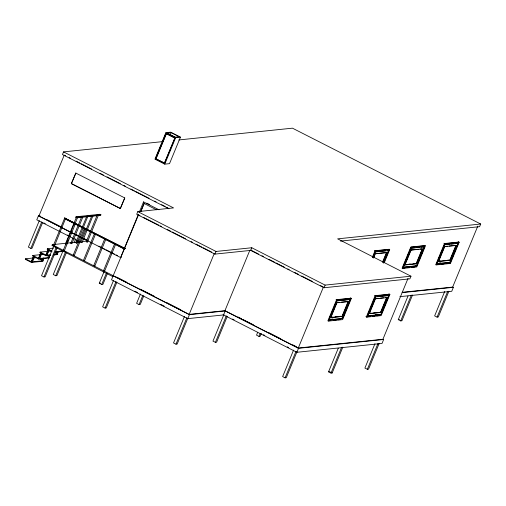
<?xml version="1.0" encoding="UTF-8"?>
<svg xmlns="http://www.w3.org/2000/svg" width="506" height="506" viewBox="0 0 506 506"><rect width="100%" height="100%" fill="white"/><g stroke="black" fill="none" stroke-linecap="round" stroke-linejoin="round"><path stroke-width="0.76" d="M75.388 223.968L74.312 223.507L63.389 250.015L63.832 250.337L64.458 250.476L75.362 223.892M65.464 218.832L54.616 245.467L54.123 245.385L53.554 244.999L64.521 218.478M54.616 245.467L54.186 245.144M76.4 217.257L65.476 243.765L66.046 244.145M74.515 224.892L77.469 217.725L77.171 217.466M81.422 217.422L70.796 243.215L71.365 243.595L71.865 243.683L82.788 217.175L82.219 216.796M71.865 243.683L70.796 243.215M87.785 216.517L76.944 243.158L76.45 243.07L75.875 242.69L86.507 216.897M84.154 228.516L85.223 228.984L74.3 255.492L73.8 255.403L73.231 255.024L84.281 228.503M76.956 243.127L75.875 242.69M92.87 215.992L82.029 242.627L81.529 242.538L80.96 242.159L91.883 215.651M82.029 242.627L80.96 242.159M97.981 215.309L98.272 215.569L87.348 242.077L86.849 241.988L86.279 241.609L97.203 215.101M87.348 242.077L86.279 241.609M95.495 234.215L84.565 260.723L83.926 260.577L83.496 260.255L94.426 233.747L95.318 234.019M84.565 260.723L83.996 260.343M105.767 239.408L94.837 265.947L94.198 265.802L93.768 265.479L104.691 238.971L105.052 239.015M94.837 265.947L93.768 265.479M104.685 239.003L105.76 239.439M115.602 244.455L114.533 243.981L103.603 270.489L104.034 270.811L104.672 270.957L115.602 244.455L115.172 244.132M104.672 270.957L103.603 270.489M162.318 141.655L63.541 151.889L62.453 154.539L168.96 208.776M39.98 215.682L38.412 215.847L36.774 219.819L80.41 242.045M38.899 216.094L64.268 155.102L65.672 155.816M39.323 220.61L28.393 247.111L30.841 248.357L32.03 248.237L42.662 222.444M36.268 257.68L25.521 258.794L25.3 259.325L31.41 262.437L42.928 261.241L43.149 260.71L39.753 258.983M30.841 248.357L41.764 221.849M44.332 254.259L32.814 255.454L32.593 255.985L38.703 259.097L49.455 257.978M31.372 261.482L32.346 261.83L34.528 256.529L32.106 261.855L31.372 261.482L33.56 256.181M31.612 261.457L33.523 256.82M31.41 262.437L31.631 261.906L43.149 260.71M51.625 250.919L40.107 252.108L39.885 252.639L45.995 255.751L50.606 255.277M41.587 253.215L39.398 258.515L38.665 258.142L40.853 252.842M38.665 258.142L40.815 253.481M38.703 259.097L38.924 258.566L48.949 257.522M41.821 253.19L39.639 258.49L38.905 258.117M75.742 173.039L124.761 197.928L120.39 208.529L71.371 183.64L75.862 173.027M71.371 183.64L75.571 173.735M43.529 258.136L42.434 260.786L41.701 260.413L42.517 258.427M42.757 258.402L41.701 260.413M53.541 248.13L47.4 248.769L47.178 249.3L52.067 251.786M42.675 260.761L43.763 258.111M46.931 255.15L49.12 249.85L46.691 255.176L45.957 254.803L48.386 249.471L46.47 254.113M45.995 255.751L46.217 255.22L50.037 254.828M80.846 241.716L52.263 244.676L51.941 245.473L112.819 276.618M124.666 249.256L64.3 218.51L64.521 217.985L125.361 248.674L64.521 217.985M64.774 218.465L64.996 217.934M49.816 255.081L49.234 257.048M55.59 246.966L53.756 246.03L41.517 275.719L43.965 276.965L56.204 247.276M57.096 247.877L45.154 276.839L43.965 276.965M58.114 251.45L57.02 254.101L56.286 253.727L57.108 251.741M57.26 254.082L58.348 251.425M55.021 252.646L57.735 254.031L57.52 254.562L53.674 254.954M75.849 217.308L76.064 216.777L99.91 214.304L100.89 214.803L100.669 215.335L76.823 217.801L75.849 217.308L76.444 217.245M62.814 251.368L53.275 274.499L55.723 275.745L56.912 275.625L66.463 252.45M76.823 217.801L77.045 217.27L100.89 214.803M67.424 242.083L68.31 239.933M70.973 233.487L71.858 231.337M55.723 275.745L65.571 251.849M74.293 242.355L75.773 238.775M99.695 214.835L99.91 214.304M120.27 208.542L124.761 197.928M107.354 273.594L102.927 284.34L101.738 284.461L99.29 283.215L104.015 271.754M101.738 284.461L106.462 273M165.898 132.661L154.969 159.169L164.747 164.146L169.516 163.653L180.446 137.145L170.667 132.167L165.898 132.661L175.677 137.638L180.446 137.145M155.557 158.454L158.22 151.99M158.814 150.554L161.775 143.369M162.369 141.927L163.255 139.776M163.849 138.334L165.329 134.741M155.873 158.808L166.36 133.635L174.899 137.986L164.526 163.147L155.873 158.808L164.526 163.147M155.987 158.795L166.36 133.635M63.541 151.889L173.558 207.909L137.79 211.616L136.696 214.272L214.923 254.107L250.691 250.4L324.036 287.75L409.879 278.85L410.973 276.2L337.628 238.851L480.7 224.025L479.606 226.675L340.468 241.096M170.199 134.824L171.104 132.642L179.181 136.753L175.24 137.164L167.157 133.046L171.104 132.642M39.139 216.068L120.605 257.554L138.271 214.601M139.378 212.008L143.552 201.888M113.148 275.821L111.51 279.799L187.783 318.641L223.551 314.934L225.189 310.956L189.421 314.662L113.148 275.821L138.511 214.829L139.915 215.543M140.75 211.457L144.052 203.45L156.493 209.788M140.87 211.445L144.166 203.437M113.565 280.337L102.636 306.845L105.084 308.091L106.273 307.964L116.905 282.171M164.406 163.16L174.899 137.986M105.084 308.091L116.007 281.583M164.747 164.146L175.677 137.638M140.459 294.011L136.62 303.322L139.061 304.568L140.257 304.441L143.799 295.846M139.061 304.568L142.901 295.251M184.462 316.44L173.533 342.948L175.98 344.194L177.17 344.067L187.802 318.274M175.98 344.194L186.904 317.686M214.297 253.424L189.168 314.39L52.263 244.676M187.783 318.641L189.421 314.662M214.923 254.107L216.018 251.457L251.786 247.75L325.13 285.099L410.973 276.2M188.934 314.416L224.936 310.684L249.768 250.445M250.691 250.4L251.786 247.75M224.702 310.709L298.527 348.305L383.656 339.482L382.017 343.46L296.889 352.284L223.064 314.688L223.892 314.599L212.969 341.107L215.417 342.353L226.34 315.845M227.238 316.44L216.606 342.227L215.417 342.353M257.706 332.29L256.523 335.155L258.971 336.401L260.16 336.275L261.343 333.41M258.971 336.401L260.147 333.536M293.569 350.082L282.645 376.59L285.087 377.83L286.282 377.71L296.908 351.917M285.087 377.83L296.016 351.322M296.889 352.284L298.527 348.305M324.036 287.75L325.13 285.099M351.36 298.407L337.053 299.887L328.318 321.095L342.625 319.609L351.36 298.407L350.386 297.907M329.273 319.153L329.861 317.736M330.152 317.034L331.025 314.909M331.607 313.499L334.523 306.427M335.105 305.017L335.978 302.892M332.025 313.979L330.57 317.515L342.012 316.332L348.134 301.487L341.265 302.196M332.606 312.569L336.686 302.67L339.741 302.354M342.258 316.452L348.375 301.608L336.933 302.797L330.81 317.641L342.258 316.452L340 316.237M342.581 318.603L350.449 299.514L337.097 300.899L329.229 319.982L342.581 318.603L341.607 318.103M372.435 257.092L375.06 250.729L389.367 249.249L383.877 262.563M372.669 257.636L375.433 250.919L389.74 249.439L384.351 262.519M373.188 256.757L374.358 253.93M373.143 257.586L375.477 251.931L388.829 250.546M373.611 257.238L375.066 253.708M373.561 258.073L375.313 253.829L386.755 252.646L382.675 262.538M342.815 347.16L332.183 372.954L330.994 373.074L328.546 371.828L338.293 348.191M330.994 373.074L341.62 347.287M382.726 261.71L386.508 252.519L375.832 253.626M383.339 263.145L388.583 250.426L387.628 250.521M366.837 317.104L375.578 295.896L389.886 294.41L381.144 315.617L366.837 317.104L365.857 316.604M368.381 313.745L367.501 315.87L380.86 314.485L388.722 295.396L381.663 296.13M368.672 313.043L370.999 307.382M371.581 305.972L374.497 298.901M374.788 298.198L375.37 296.782M369.962 311.405L369.089 313.524L380.531 312.335L386.654 297.49L385.123 297.648M370.544 309.988L374.914 299.388M386.894 297.617L375.452 298.806L369.329 313.65L380.778 312.461L386.894 297.617L386.16 297.243M403.421 266.479L409.835 250.932M410.126 250.223L410.998 248.104L415.002 247.687M409.961 252.121L404.718 264.84L416.16 263.658L422.276 248.813L419.993 249.047M374.952 343.707L364.908 368.064L367.356 369.31L368.545 369.184L379.177 343.391M367.356 369.31L377.982 343.517M298.04 348.058L382.928 339.26L408.057 278.294M416.729 265.928L424.597 246.839L411.245 248.225L403.377 267.313L416.729 265.928L415.749 265.429M412.542 294.985L401.909 320.779L400.72 320.899L398.273 319.659L408.019 296.016M400.72 320.899L411.353 295.112M459.163 242.247L444.856 243.728L436.115 264.935L450.422 263.449L459.163 242.247L458.189 241.748M437.658 261.577L436.786 263.702L450.138 262.317L458.006 243.228L455.526 243.487M437.949 260.875L443.781 246.732M444.072 246.03L444.654 244.613M441.283 254.284L438.367 261.355L449.815 260.166L455.931 245.328L449.069 246.036M441.864 252.873L444.489 246.511L447.538 246.194M450.062 260.293L456.178 245.448L444.73 246.637L438.613 261.482L450.062 260.293L447.797 260.078M450.049 263.259L458.253 243.354L444.894 244.74L437.032 263.822L450.384 262.443L449.404 261.944M444.679 291.532L434.641 315.889L437.083 317.135L438.278 317.009L448.904 291.216M437.083 317.135L447.715 291.342M402.346 292.297L452.661 287.085L477.79 226.119M63.389 250.015L64.015 250.154M65.552 218.934L64.3 218.51M77.469 217.725L76.419 217.333M82.744 217.188L81.801 216.84M87.823 216.663L86.887 216.309M92.952 216.119L91.965 215.784M98.272 215.569L97.38 215.297M53.554 244.999L53.908 245.043M65.476 243.765L65.97 243.854M73.231 255.024L73.585 255.062M178.782 139.947L292.455 128.17L480.7 224.025M82.389 241.552L88.031 240.97M55.496 251.678L63.794 250.818M55.274 252.203L64.332 251.267M53.914 254.423L57.735 254.031M120.567 257.56L121.282 257.484M425.135 245.543L410.828 247.023L402.087 268.231L405.097 267.914M458.79 242.051L444.483 243.538L435.742 264.739L439.505 264.353M376.945 251.627L385.338 250.761M416.533 247.529L419.582 247.213M421.106 247.054L424.351 246.719L416.482 265.802L404.085 267.086M445.609 244.512L449.423 244.12M450.947 243.962L454.002 243.645M410.834 249.996L418.462 249.205M99.29 283.215L100.485 283.094M404.224 264.594L405.755 264.436M408.804 264.119L410.328 263.961M413.383 263.645L415.673 263.411M438.645 261.026L440.169 260.868M443.224 260.552L444.749 260.394M439.195 263L440.821 262.829M407.355 267.68L409.613 267.446M411.871 267.212L414.888 266.902M441.011 264.195L444.021 263.885M446.279 263.651L449.296 263.335M402.137 292.62L453.389 287.313L451.75 291.285L399.866 296.661M350.917 298.179L336.61 299.66L327.875 320.867L330.886 320.557M389.443 294.188L375.136 295.668L366.395 316.876L370.158 316.484M337.806 300.678L346.199 299.805M347.723 299.647L350.203 299.388L342.341 318.476L328.982 319.862M377.09 296.605L380.139 296.288M375.205 298.679L379.019 298.287M380.55 298.129L383.599 297.806M330.842 317.186L332.366 317.028M335.421 316.712L336.945 316.554M369.361 313.195L370.885 313.037M373.94 312.721L376.23 312.487M331.392 319.159L332.967 318.995M375.357 314.605L376.881 314.447M333.144 320.323L336.155 320.007M338.413 319.773L340.671 319.539M372.416 316.25L374.674 316.016M376.932 315.782L379.949 315.472M398.273 319.659L399.468 319.533M328.546 371.828L329.735 371.708M443.882 243.228L444.856 243.728M166.24 133.647L174.779 137.999M452.661 287.085L453.148 287.332M374.459 250.426L375.433 250.919M388.905 293.916L389.886 294.41M374.598 295.396L375.578 295.896M380.044 312.088L380.778 312.461M69.177 157.6L70.574 158.315M76.178 161.167L79.682 162.951M81.086 163.666L91.599 169.017M100.005 173.299L103.509 175.082M107.013 176.866L120.327 183.646M123.831 185.43L125.229 186.145M130.839 188.997L134.343 190.787M135.741 191.496L149.055 198.276M154.659 201.135L156.063 201.843M161.667 204.702L165.171 206.486M166.575 207.201L167.973 207.909M250.767 250.072L258.452 253.987M261.944 255.764L263.341 256.472M268.926 259.319L274.511 262.165M275.909 262.88L284.296 267.143M287.787 268.926L289.185 269.635M294.77 272.481L298.262 274.258M301.753 276.036L312.234 281.374M320.614 285.643L323.41 287.066L298.281 348.033L224.936 310.684M336.079 299.388L337.053 299.887M146.841 203.153L149.643 204.626M143.508 201.894L159.004 209.781M137.79 211.616L216.018 251.457M143.426 217.333L158.865 225.195M160.269 225.91L161.673 226.625M167.284 229.484L170.794 231.267M172.198 231.982L185.531 238.775M191.141 241.628L192.546 242.342M196.056 244.132L201.666 246.991M203.07 247.706L211.495 251.994M382.928 339.26L383.421 339.507M71.491 183.627L120.39 208.529M76.064 216.777L77.045 217.27M65.249 218.706L68.057 220.135M69.461 220.85L74.376 223.348M75.78 224.069L84.224 228.364M84.932 228.725L93.825 233.253M99.302 236.043L104.78 238.832M106.165 239.54L114.603 243.835M115.305 244.196L116.709 244.91M118.113 245.625L123.736 248.49M47.248 219.832L61.213 226.947M75.881 234.417L78.677 235.84M84.262 238.687L87.057 240.103M98.936 246.15L101.725 247.573M103.123 248.288L104.521 248.996M105.918 249.711L110.808 252.203M112.206 252.911L114.299 253.98M116.152 254.923L117.417 255.568M238.111 317.028L241.615 318.812M243.019 319.526L253.525 324.877M268.933 332.727L280.843 338.786M292.753 344.852L296.25 346.635M38.412 215.847L70.334 232.102M71.732 232.811L87.797 240.995M43.858 222.918L45.255 223.633M67.608 235.012L69.006 235.726M232.64 319.052L234.044 319.767M263.455 334.744L264.859 335.459M287.269 346.869L288.667 347.584M330.348 372.018L332.183 372.954M116.601 277.073L126.38 282.051M140.345 289.166L154.317 296.276M166.189 302.322L171.781 305.169M173.178 305.883L180.863 309.792M134.868 291.184L137.664 292.607M160.712 304.346L164.203 306.124M47.4 248.769L51.587 250.9M40.107 252.108L46.217 255.22M46.369 255.296L49.082 256.681M32.814 255.454L38.924 258.566M25.521 258.794L31.631 261.906M375.616 296.908L367.748 315.991L381.1 314.605L388.969 295.523L375.616 296.908M411.201 247.213L402.46 268.42L416.767 266.94L425.508 245.733L411.201 247.213M411.081 250.122L404.958 264.967L416.406 263.784L422.523 248.939L411.081 250.122"/></g></svg>
